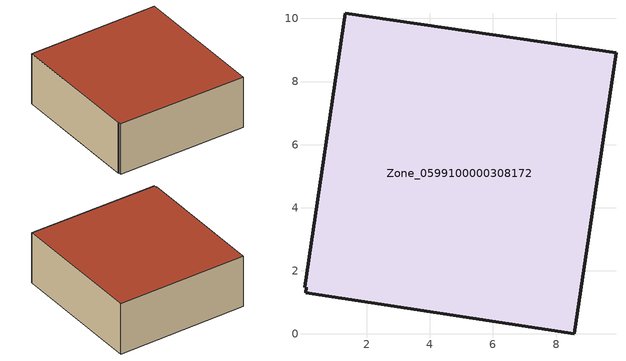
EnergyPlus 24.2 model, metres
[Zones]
Zone_0599100000308172
 floor ground (C_G): 9.9,8.92 8.58,0 0.06,1.31 0.08,1.48 0.02,1.49 1.31,10.17 z0
 wall outside (C_F): 9.9,8.92 1.31,10.17 0.02,1.49 0.08,1.48 0.06,1.31 8.58,0 9.9,8.92 z0:3.49
 roof outside (C_R): 8.58,0 9.9,8.92 1.31,10.17 0.02,1.49 0.08,1.48 0.06,1.31 z3.49
[BUILDING]
Pand.0599100000308172: North Axis=0; Terrain=City; Loads Convergence Tolerance Value=0.04; Temperature Convergence Tolerance Value=0.4; Solar Distribution=FullExterior; Maximum Number of Warmup Days=25; Minimum Number of Warmup Days=1
[Site:Location]
Rotterdam.The.Hague.AP_ZH_NLD Design_Conditions: Latitude=51.96; Longitude=4.45; Time Zone=1; Elevation=-4.5
[SITE:GROUNDTEMPERATURE:BUILDINGSURFACE]
18, 18, 18, 18, 18, 18, 18, 18, 18, 18, 18, 18
[MATERIAL] Thermal Absorptance=0.9; Solar Absorptance=0.7; Visible Absorptance=0.7
Name | Roughness | Thickness | Conductivity | Density | Specific Heat
G.TC.1946-1964 | MediumSmooth | 0.15 | 1 | 540 | 1210
F.TC.1946-1964 | Rough | 0.3 | 0.857143 | 1920 | 840
R.TC.1946-1964 | MediumRough | 0.2 | 0.235294 | 1500 | 1000
[CONSTRUCTION]
C_G: G.TC.1946-1964
C_F: F.TC.1946-1964
C_R: R.TC.1946-1964
[ZONE]
Zone_0599100000308172: Type=1; Multiplier=1; Ceiling Height=Autocalculate; Volume=Autocalculate; Floor Area=autocalculate; Part of Total Floor Area=Yes
[ZONEINFILTRATION:DESIGNFLOWRATE]
Infil_Zone_0599100000308172: Zone or ZoneList or Space or SpaceList=Zone_0599100000308172; Schedule=AlwaysOn; Design Flow Rate Calculation Method=Flow/Area; Flow Rate per Floor Area=0.003; Constant Term Coefficient=1; Temperature Term Coefficient=0; Velocity Term Coefficient=0; Velocity Squared Term Coefficient=0
[HVACTEMPLATE:ZONE:IDEALLOADSAIRSYSTEM]
Zone_0599100000308172: Maximum Heating Supply Air Temperature=50; Minimum Cooling Supply Air Temperature=13; Maximum Heating Supply Air Humidity Ratio=0.0156; Minimum Cooling Supply Air Humidity Ratio=0.0077; Heating Limit=NoLimit; Cooling Limit=NoLimit; Dehumidification Control Type=ConstantSensibleHeatRatio; Cooling Sensible Heat Ratio=0.7; Dehumidification Setpoint=60; Humidification Control Type=None; Humidification Setpoint=30; Outdoor Air Method=None; Outdoor Air Flow Rate per Person=0.00944; Outdoor Air Flow Rate per Zone Floor Area=0; Outdoor Air Flow Rate per Zone=0; Demand Controlled Ventilation Type=None; Outdoor Air Economizer Type=NoEconomizer; Heat Recovery Type=None; Sensible Heat Recovery Effectiveness=0.7; Latent Heat Recovery Effectiveness=0.65
[ZONECONTROL:THERMOSTAT]
ThermostatControl_Zone_0599100000308172: Zone or ZoneList=Zone_0599100000308172; Control Type Schedule=DualSetpointControlType; Control 1=Thermostat_Zone_0599100000308172; Temperature Difference Between Cutout And Setpoint=0
[THERMOSTATSETPOINT:DUALSETPOINT]
Thermostat_Zone_0599100000308172: Heating Setpoint Temperature Schedule=HeatingSetpoint_Zone_0599100000308172; Cooling Setpoint Temperature Schedule=CoolingSetpoint_Zone_0599100000308172
[SCHEDULE:COMPACT]
HeatingSetpoint_Zone_0599100000308172: Through: 12/31, For: AllDays, Until: 24:00, 21
CoolingSetpoint_Zone_0599100000308172: Through: 12/31, For: AllDays, Until: 24:00, 24
DualSetpointControlType: Through: 12/31, For: AllDays, Until: 24:00, 4
AlwaysOn: Through: 12/31, For: AllDays, Until: 24:00, 1
